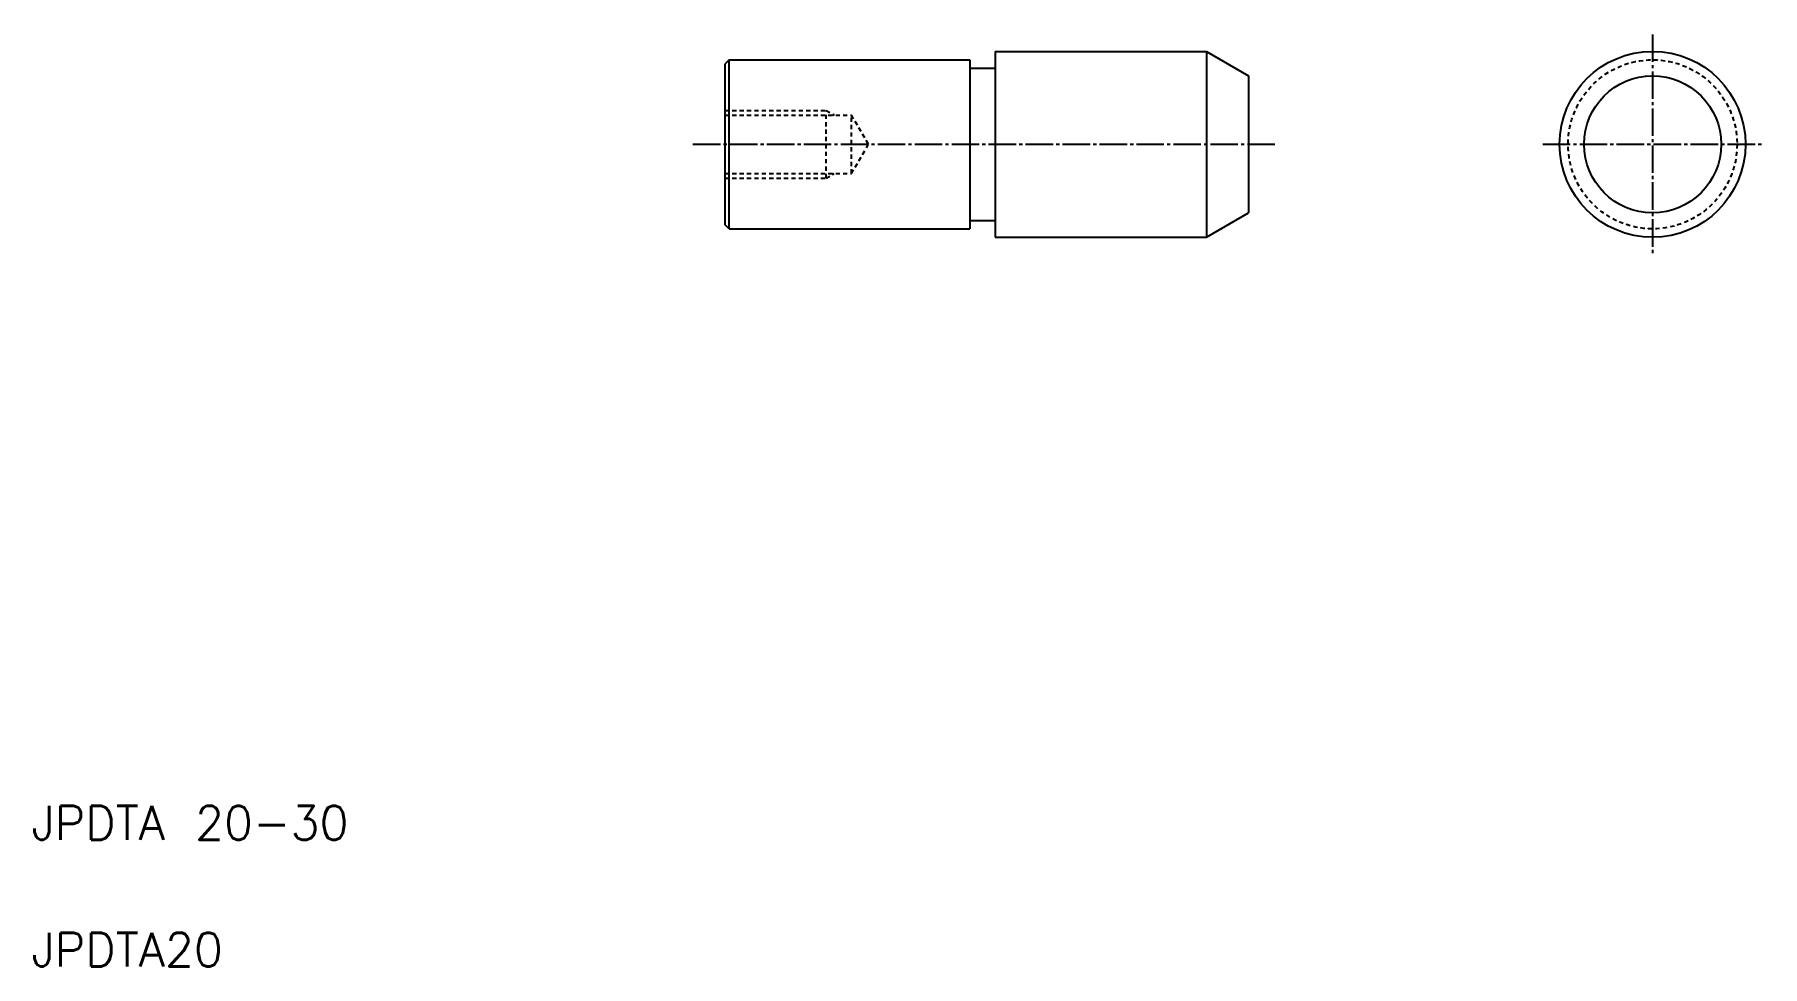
# Model space of a CAD drawing. Extents: x 10 to 215, y 10 to 120.
import ezdxf

# ---------------------------------------------------------------- set-up
doc = ezdxf.new("R2010")
doc.units = 0
doc.header["$LTSCALE"] = 0.25
doc.linetypes.add('CENTER', pattern=[17.5, 13, -1.5, 1.5, -1.5])
doc.linetypes.add('DASHED', pattern=[3.5, 2, -1.5])
doc.layers.get('0').update_dxf_attribs({"linetype": 'CONTINUOUS'})
doc.layers.add('CENTER', color=1, linetype='CENTER')
doc.styles.get("Standard").update_dxf_attribs({"font": 'txt', "height": 3.2, "bigfont": 'BIGFONT'})

msp = doc.modelspace()

# ---------------------------------------------------------------- linework, layer by layer
at = {"linetype": 'CONTINUOUS'}
for p, q in [((92.54, 117.34), (92.04, 116.84)), ((92.04, 116.84), (92.04, 97.84)), ((92.54, 117.34), (121.04, 117.34)), ((92.54, 97.34), (92.54, 117.34)), ((121.04, 117.34), (121.04, 97.34)), ((124.04, 118.34), (149.04, 118.34)), ((124.04, 118.34), (124.04, 96.34)), ((149.04, 118.34), (149.04, 96.34)), ((149.04, 118.34), (154.04, 115.45)), ((121.04, 116.34), (124.04, 116.34)), ((154.04, 115.45), (154.04, 99.22)), ((121.04, 98.34), (124.04, 98.34)), ((149.04, 96.34), (154.04, 99.22)), ((92.54, 97.34), (92.04, 97.84)), ((92.54, 97.34), (121.04, 97.34)), ((124.04, 96.34), (149.04, 96.34))]:
    msp.add_line(p, q, dxfattribs=at)
at = {"color": 3, "linetype": 'DASHED'}
for p, q in [((92.04, 111.34), (104.04, 111.34)), ((92.04, 110.8), (107.04, 110.8)), ((104.04, 103.34), (104.04, 111.34)), ((104.04, 111.34), (104.98, 110.8)), ((109.04, 107.34), (107.04, 110.8)), ((107.04, 103.88), (107.04, 110.8)), ((107.04, 103.88), (109.04, 107.34)), ((92.04, 103.88), (107.04, 103.88)), ((92.04, 103.34), (104.04, 103.34)), ((104.04, 103.34), (104.98, 103.88))]:
    msp.add_line(p, q, dxfattribs=at)
for p, q in [((154.04, 111.39), (154.04, 111.39)), ((154.04, 107.34), (154.04, 107.34))]:
    msp.add_line(p, q)
at = {"color": 7, "linetype": 'CONTINUOUS'}
msp.add_circle((201.85, 107.34), 11, dxfattribs=at)
at = {"color": 3, "linetype": 'DASHED'}
msp.add_circle((201.85, 107.34), 10, dxfattribs=at)
at = {"linetype": 'CONTINUOUS'}
msp.add_circle((201.85, 107.34), 8.11, dxfattribs=at)
at = {"layer": 'CENTER', "color": 1, "linetype": 'CENTER'}
for p, q in [((201.85, 120.34), (201.85, 94.34)), ((88.27, 107.34), (157.16, 107.34)), ((188.85, 107.34), (214.85, 107.34))]:
    msp.add_line(p, q, dxfattribs=at)

# ---------------------------------------------------------------- texts
for s, p in [('JPDTA 20-30', (10, 25)), ('JPDTA20', (10, 10))]:
    msp.add_text(s, height=4).set_placement(p)

doc.saveas('drawing.dxf')
